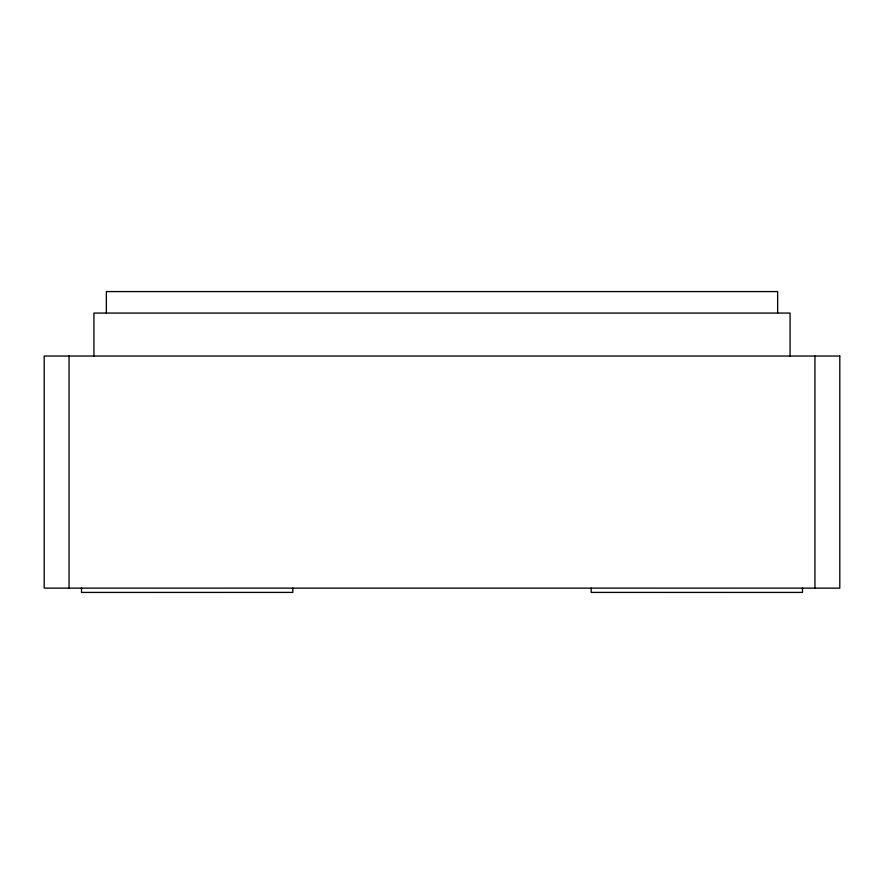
<?xml version="1.0" encoding="UTF-8"?>
<svg xmlns="http://www.w3.org/2000/svg" width="884" height="884" viewBox="0 0 884 884"><rect width="100%" height="100%" fill="white"/><g stroke="black" fill="none" stroke-linecap="round" stroke-linejoin="round"><path stroke-width="1.33" d="M814.938 356.042L814.938 588.125M802.506 588.125L802.506 592.424L591.175 592.413L591.175 588.125M790.075 356.042L790.075 313.069L93.925 313.069L93.925 356.042M777.644 313.069L777.644 291.576L106.356 291.576L106.356 313.069M292.825 588.125L292.825 592.413L81.494 592.424L81.494 588.125M69.062 356.042L69.062 588.125M839.8 356.042L44.2 356.042L44.2 588.125L839.8 588.125L839.8 356.042"/></g></svg>
